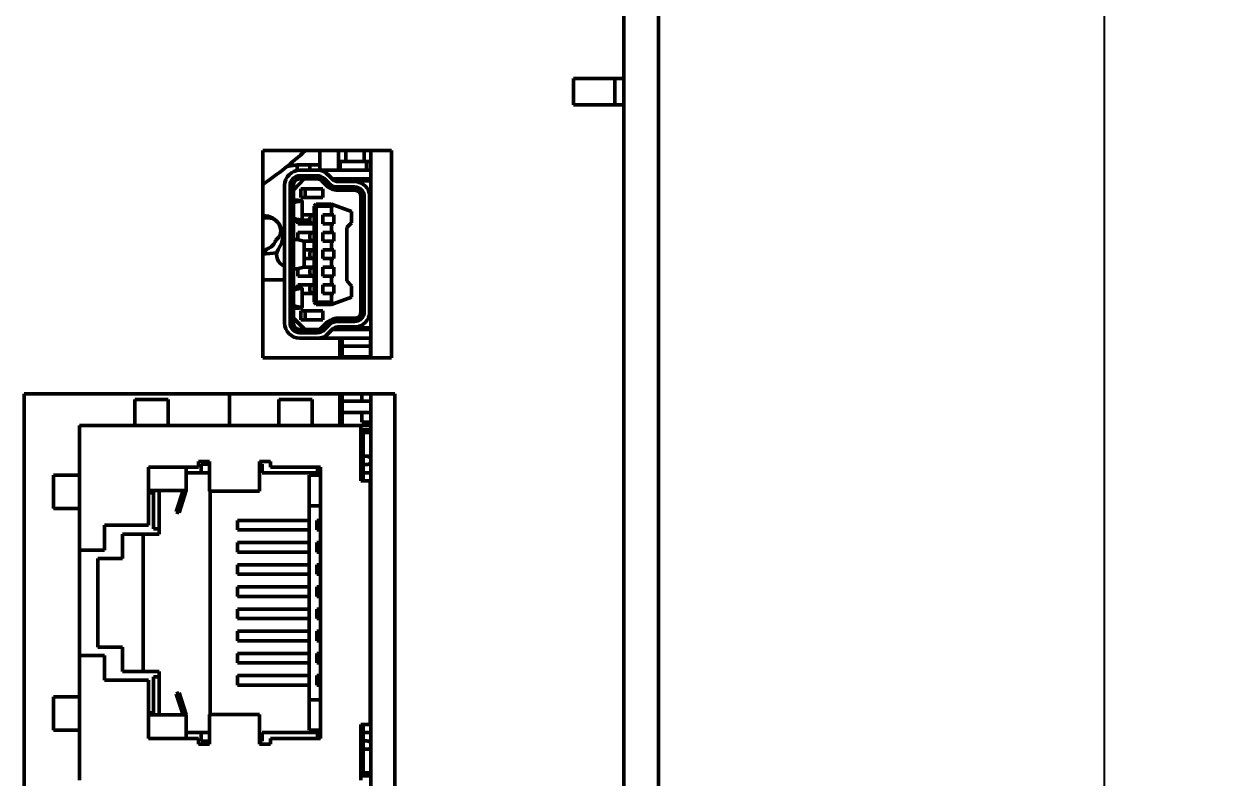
# Model space of a CAD drawing. Header units: millimetres. Extents: x 2121 to 4904, y 892 to 1933.
# Drawn here: x 2536 to 2591.2, y 1563.8 to 1598.4 of the extents above; entities that cross this region are included whole.
import ezdxf

# ---------------------------------------------------------------- set-up
doc = ezdxf.new("R2010")
doc.units = ezdxf.units.MM
doc.header["$LTSCALE"] = 1.8
doc.layers.add('외형선(ISO)', color=7, linetype='Continuous', lineweight=50)
doc.layers.add('치수(ISO)', color=7, linetype='Continuous', lineweight=25)
doc.styles.add('주 텍스트 (ISO)', font='')
doc.styles.get('주 텍스트 (ISO)').set_extended_font_data('Tahoma')
doc.dimstyles.new('기본값 (ISO)', dxfattribs={"dimscale": 1.8, "dimtxt": 3.5, "dimasz": 2.5, "dimexe": 3.175, "dimexo": 0, "dimgap": 0.762, "dimtad": 1, "dimrnd": 1e-08, "dimzin": 0, "dimtxsty": '주 텍스트 (ISO)', "dimcen": 0.09, "dimdle": 10, "dimclrd": 256, "dimclre": 256, "dimclrt": 256, "dimazin": 0, "dimtfac": 1.001486, "dimtmove": 0, "dimatfit": 3, "dimfxl": 1, "dimtolj": 1, "dimtzin": 0, "dimlwd": -1, "dimlwe": -1, "dimarcsym": 0})

# ---------------------------------------------------------------- blocks, each defined once
blk = doc.blocks.new('*D773')
at = {"layer": 'Defpoints', "color": 0}
for p in [(2549.237, 1684.495), (2553.512, 1300.495), (2585.504, 1300.495)]:
    blk.add_point(p, dxfattribs=at)
at = {"layer": '치수(ISO)', "color": 7}
for p, q in [((2549.237, 1684.495), (2591.219, 1684.495)), ((2585.504, 1679.995), (2585.504, 1304.995)), ((2553.512, 1300.495), (2591.219, 1300.495))]:
    blk.add_line(p, q, dxfattribs=at)
for points in [[(2586.254, 1679.995), (2584.754, 1679.995), (2585.504, 1684.495)], [(2584.754, 1304.995), (2586.254, 1304.995), (2585.504, 1300.495)]]:
    blk.add_solid(points, dxfattribs=at)
at = {"layer": '치수(ISO)', "color": 7, "insert": (2580.838, 1492.495), "char_height": 6.3, "attachment_point": 5, "rotation": 90, "style": '주 텍스트 (ISO)'}
blk.add_mtext('\\A1;384', dxfattribs=at)

msp = doc.modelspace()

# ---------------------------------------------------------------- linework, layer by layer
at = {"layer": '외형선(ISO)', "color": 7}
for p, q in [((2563.462, 1428.495), (2563.462, 1656.495)), ((2565.062, 1428.495), (2565.062, 1656.495)), ((2561.162, 1594.695), (2561.162, 1595.895)), ((2561.162, 1595.895), (2561.762, 1595.895)), ((2561.762, 1595.895), (2563.462, 1595.895)), ((2563.062, 1594.695), (2563.062, 1595.895)), ((2563.462, 1594.695), (2561.162, 1594.695)), ((2563.462, 1594.695), (2563.462, 1498.695)), ((2546.912, 1583.095), (2546.912, 1592.595)), ((2546.912, 1592.595), (2552.812, 1592.595)), ((2549.532, 1591.695), (2549.532, 1592.595)), ((2550.382, 1592.595), (2550.382, 1591.695)), ((2550.712, 1592.094), (2550.712, 1592.595)), ((2551.562, 1592.595), (2551.562, 1592.094)), ((2551.862, 1592.395), (2551.862, 1592.595)), ((2552.812, 1592.595), (2552.812, 1583.095)), ((2548.484, 1591.945), (2548.017, 1591.865)), ((2549.068, 1591.945), (2548.484, 1591.945)), ((2548.484, 1591.684), (2548.484, 1591.945)), ((2549.068, 1591.945), (2549.532, 1591.945)), ((2549.068, 1591.945), (2549.068, 1591.695)), ((2550.793, 1592.094), (2550.457, 1592.094)), ((2550.457, 1591.695), (2550.457, 1592.094)), ((2550.793, 1592.094), (2551.449, 1592.094)), ((2551.449, 1592.094), (2551.629, 1592.094)), ((2551.629, 1592.094), (2551.672, 1592.094)), ((2551.852, 1592.094), (2551.672, 1592.094)), ((2551.672, 1591.695), (2551.672, 1592.094)), ((2551.852, 1591.695), (2551.852, 1592.094)), ((2551.862, 1592.395), (2551.862, 1583.095)), ((2548.612, 1591.695), (2549.409, 1591.695)), ((2549.409, 1591.445), (2548.612, 1591.445)), ((2549.409, 1591.695), (2551.862, 1591.695)), ((2549.901, 1591.493), (2550.129, 1591.267)), ((2547.912, 1584.695), (2547.912, 1590.995)), ((2548.162, 1590.995), (2548.162, 1584.695)), ((2548.312, 1590.78), (2548.812, 1591.295)), ((2548.312, 1590.995), (2548.312, 1584.695)), ((2549.409, 1591.295), (2548.612, 1591.295)), ((2548.662, 1590.445), (2548.662, 1590.845)), ((2548.662, 1590.845), (2549.662, 1590.845)), ((2548.862, 1590.445), (2548.862, 1590.845)), ((2549.847, 1590.983), (2549.62, 1591.209)), ((2549.662, 1590.845), (2549.662, 1590.445)), ((2549.953, 1591.09), (2549.725, 1591.315)), ((2550.101, 1591.295), (2551.862, 1591.295)), ((2551.862, 1591.215), (2550.199, 1591.215)), ((2550.34, 1591.18), (2551.112, 1591.18)), ((2551.112, 1590.93), (2550.34, 1590.93)), ((2549.662, 1590.445), (2548.662, 1590.445)), ((2548.712, 1590.288), (2548.712, 1589.403)), ((2551.112, 1590.78), (2550.34, 1590.78)), ((2551.412, 1590.48), (2551.412, 1585.21)), ((2551.562, 1585.21), (2551.562, 1590.48)), ((2551.812, 1590.48), (2551.812, 1585.21)), ((2549.262, 1590.045), (2549.312, 1590.095)), ((2549.262, 1585.645), (2549.262, 1590.045)), ((2549.312, 1590.095), (2549.362, 1590.145)), ((2549.312, 1590.095), (2549.362, 1590.045)), ((2549.362, 1590.145), (2550.062, 1590.145)), ((2550.062, 1590.045), (2549.362, 1590.045)), ((2549.362, 1590.045), (2549.362, 1585.645)), ((2550.062, 1590.145), (2550.188, 1590.1)), ((2550.062, 1590.045), (2550.188, 1590.1)), ((2550.062, 1589.645), (2550.062, 1590.045)), ((2550.188, 1590.1), (2550.987, 1589.809)), ((2550.987, 1589.809), (2550.987, 1589.289)), ((2548.512, 1589.245), (2548.512, 1589.371)), ((2549.262, 1589.245), (2548.512, 1589.245)), ((2548.712, 1589.645), (2549.262, 1589.645)), ((2549.063, 1589.405), (2548.712, 1589.405)), ((2549.062, 1589.42), (2549.062, 1589.47)), ((2549.212, 1589.62), (2549.262, 1589.62)), ((2549.212, 1589.27), (2549.262, 1589.27)), ((2549.662, 1589.645), (2549.662, 1589.245)), ((2549.662, 1589.645), (2550.062, 1589.645)), ((2549.662, 1589.245), (2550.062, 1589.245)), ((2550.162, 1589.645), (2550.062, 1589.645)), ((2550.062, 1589.245), (2550.162, 1589.245)), ((2550.062, 1588.845), (2550.062, 1589.245)), ((2550.162, 1589.245), (2550.162, 1589.645)), ((2550.987, 1589.289), (2550.762, 1589.064)), ((2547.509, 1588.486), (2547.679, 1588.656)), ((2548.512, 1588.845), (2549.262, 1588.845)), ((2548.512, 1588.51), (2548.512, 1588.845)), ((2549.062, 1588.62), (2549.062, 1588.67)), ((2549.212, 1588.82), (2549.262, 1588.82)), ((2549.662, 1588.845), (2549.662, 1588.445)), ((2549.662, 1588.845), (2550.062, 1588.845)), ((2550.162, 1588.845), (2550.062, 1588.845)), ((2550.162, 1588.445), (2550.162, 1588.845)), ((2550.762, 1589.064), (2550.762, 1586.627)), ((2546.948, 1587.925), (2547.117, 1588.094)), ((2547.71, 1588.228), (2547.613, 1588.061)), ((2549.262, 1588.445), (2548.789, 1588.445)), ((2548.812, 1587.262), (2548.812, 1588.429)), ((2548.812, 1588.045), (2549.262, 1588.045)), ((2549.212, 1588.47), (2549.262, 1588.47)), ((2549.212, 1588.02), (2549.262, 1588.02)), ((2549.662, 1588.445), (2550.062, 1588.445)), ((2549.662, 1588.045), (2549.662, 1587.645)), ((2549.662, 1588.045), (2550.062, 1588.045)), ((2550.062, 1588.445), (2550.162, 1588.445)), ((2550.062, 1588.045), (2550.062, 1588.445)), ((2550.162, 1588.045), (2550.062, 1588.045)), ((2550.162, 1587.645), (2550.162, 1588.045)), ((2546.912, 1587.843), (2547.555, 1587.91)), ((2549.262, 1587.645), (2548.812, 1587.645)), ((2549.062, 1587.82), (2549.062, 1587.87)), ((2549.212, 1587.67), (2549.262, 1587.67)), ((2549.662, 1587.645), (2550.062, 1587.645)), ((2550.062, 1587.645), (2550.162, 1587.645)), ((2550.062, 1587.245), (2550.062, 1587.645)), ((2548.512, 1586.845), (2548.512, 1587.181)), ((2548.789, 1587.245), (2549.262, 1587.245)), ((2549.062, 1587.02), (2549.062, 1587.07)), ((2549.212, 1587.22), (2549.262, 1587.22)), ((2549.662, 1587.245), (2549.662, 1586.845)), ((2549.662, 1587.245), (2550.062, 1587.245)), ((2550.162, 1587.245), (2550.062, 1587.245)), ((2550.162, 1586.845), (2550.162, 1587.245)), ((2547.912, 1586.675), (2546.912, 1586.675)), ((2549.262, 1586.845), (2548.512, 1586.845)), ((2548.512, 1586.32), (2548.512, 1586.445)), ((2548.512, 1586.445), (2549.262, 1586.445)), ((2549.212, 1586.87), (2549.262, 1586.87)), ((2549.212, 1586.42), (2549.262, 1586.42)), ((2549.662, 1586.845), (2550.062, 1586.845)), ((2549.662, 1586.445), (2549.662, 1586.045)), ((2549.662, 1586.445), (2550.062, 1586.445)), ((2550.062, 1586.845), (2550.162, 1586.845)), ((2550.062, 1586.445), (2550.062, 1586.845)), ((2550.162, 1586.445), (2550.062, 1586.445)), ((2550.162, 1586.045), (2550.162, 1586.445)), ((2550.762, 1586.627), (2550.987, 1586.402)), ((2550.987, 1586.402), (2550.987, 1585.882)), ((2548.712, 1586.288), (2548.712, 1585.403)), ((2549.262, 1586.045), (2548.712, 1586.045)), ((2549.062, 1586.22), (2549.062, 1586.27)), ((2549.212, 1586.07), (2549.262, 1586.07)), ((2549.662, 1586.045), (2550.062, 1586.045)), ((2550.062, 1586.045), (2550.162, 1586.045)), ((2550.062, 1585.645), (2550.062, 1586.045)), ((2550.987, 1585.882), (2550.188, 1585.591)), ((2549.312, 1585.595), (2549.262, 1585.645)), ((2549.362, 1585.645), (2549.312, 1585.595)), ((2549.362, 1585.545), (2549.312, 1585.595)), ((2549.362, 1585.645), (2550.062, 1585.645)), ((2550.062, 1585.545), (2549.362, 1585.545)), ((2550.188, 1585.591), (2550.062, 1585.645)), ((2550.188, 1585.591), (2550.062, 1585.545)), ((2548.843, 1584.395), (2548.312, 1584.91)), ((2548.662, 1584.845), (2548.662, 1585.245)), ((2548.662, 1585.245), (2549.662, 1585.245)), ((2549.662, 1584.845), (2548.662, 1584.845)), ((2548.862, 1584.845), (2548.862, 1585.245)), ((2549.62, 1584.482), (2549.847, 1584.708)), ((2549.662, 1585.245), (2549.662, 1584.845)), ((2550.34, 1584.91), (2551.112, 1584.91)), ((2550.34, 1584.76), (2551.112, 1584.76)), ((2548.612, 1584.395), (2549.409, 1584.395)), ((2548.612, 1584.245), (2549.409, 1584.245)), ((2549.725, 1584.376), (2549.953, 1584.601)), ((2550.129, 1584.424), (2549.901, 1584.198)), ((2550.101, 1584.395), (2551.862, 1584.395)), ((2551.862, 1584.475), (2550.199, 1584.475)), ((2551.112, 1584.51), (2550.34, 1584.51)), ((2549.409, 1583.995), (2548.612, 1583.995)), ((2551.862, 1583.995), (2549.409, 1583.995)), ((2550.452, 1583.995), (2550.452, 1583.095)), ((2550.552, 1583.635), (2550.552, 1583.995)), ((2551.852, 1583.635), (2550.552, 1583.635)), ((2550.552, 1583.385), (2550.552, 1583.635)), ((2551.852, 1583.995), (2551.852, 1583.635)), ((2551.852, 1583.895), (2551.862, 1583.895)), ((2551.852, 1583.635), (2551.852, 1583.135)), ((2552.812, 1583.095), (2546.912, 1583.095)), ((2550.552, 1583.135), (2550.552, 1583.385)), ((2550.552, 1583.135), (2551.852, 1583.135)), ((2550.552, 1583.095), (2550.552, 1583.135)), ((2551.852, 1583.135), (2551.852, 1583.095)), ((2535.964, 1542.445), (2535.964, 1581.445)), ((2535.964, 1581.445), (2552.964, 1581.445)), ((2545.385, 1579.995), (2545.385, 1581.445)), ((2550.452, 1581.445), (2550.452, 1579.995)), ((2550.552, 1581.105), (2550.552, 1581.445)), ((2551.452, 1581.105), (2551.452, 1581.445)), ((2551.862, 1581.445), (2551.862, 1562.895)), ((2552.964, 1581.445), (2552.964, 1474.945)), ((2541.042, 1581.189), (2541.042, 1580.795)), ((2542.566, 1581.189), (2541.042, 1581.189)), ((2542.566, 1581.189), (2542.566, 1580.795)), ((2547.646, 1581.189), (2547.646, 1580.795)), ((2549.17, 1581.189), (2547.646, 1581.189)), ((2549.17, 1581.189), (2549.17, 1580.795)), ((2551.452, 1581.105), (2550.552, 1581.105)), ((2550.552, 1580.845), (2550.552, 1581.105)), ((2550.552, 1580.586), (2550.552, 1580.845)), ((2551.862, 1581.105), (2551.452, 1581.105)), ((2551.452, 1581.105), (2551.452, 1581.105)), ((2541.042, 1580.795), (2541.042, 1580.299)), ((2541.042, 1579.995), (2541.042, 1580.299)), ((2542.566, 1580.795), (2542.566, 1580.299)), ((2542.566, 1579.995), (2542.566, 1580.299)), ((2547.646, 1580.795), (2547.646, 1580.299)), ((2547.646, 1579.995), (2547.646, 1580.299)), ((2549.17, 1580.795), (2549.17, 1580.299)), ((2549.17, 1579.995), (2549.17, 1580.299)), ((2551.452, 1580.586), (2550.552, 1580.586)), ((2550.552, 1579.995), (2550.552, 1580.586)), ((2551.452, 1580.585), (2551.452, 1580.586)), ((2551.452, 1580.585), (2551.862, 1580.585)), ((2551.452, 1580.145), (2551.452, 1580.585)), ((2538.502, 1579.995), (2551.405, 1579.995)), ((2538.502, 1574.28), (2538.502, 1579.995)), ((2551.405, 1579.995), (2551.862, 1579.995)), ((2551.405, 1579.995), (2551.405, 1577.455)), ((2551.405, 1579.8), (2551.862, 1579.8)), ((2551.405, 1579.741), (2551.507, 1579.741)), ((2551.452, 1580.145), (2551.862, 1580.145)), ((2551.507, 1579.741), (2551.507, 1577.824)), ((2551.667, 1579.8), (2551.667, 1579.665)), ((2551.852, 1580.145), (2551.852, 1579.995)), ((2551.862, 1579.665), (2551.507, 1579.665)), ((2541.677, 1578.09), (2541.677, 1575.423)), ((2543.963, 1578.09), (2541.677, 1578.09)), ((2543.404, 1577.824), (2543.404, 1578.09)), ((2543.963, 1578.344), (2543.963, 1578.09)), ((2544.471, 1578.344), (2543.963, 1578.344)), ((2544.471, 1578.217), (2544.09, 1578.217)), ((2544.09, 1578.217), (2544.09, 1577.824)), ((2544.471, 1578.09), (2544.471, 1578.344)), ((2544.471, 1578.09), (2544.471, 1577.8)), ((2546.757, 1578.09), (2546.757, 1578.344)), ((2547.265, 1578.344), (2546.757, 1578.344)), ((2546.884, 1578.217), (2546.757, 1578.217)), ((2546.757, 1578.09), (2546.757, 1577.8)), ((2546.884, 1577.824), (2546.884, 1578.217)), ((2547.265, 1578.09), (2547.265, 1578.344)), ((2549.551, 1578.09), (2547.265, 1578.09)), ((2549.424, 1577.824), (2549.424, 1578.09)), ((2549.551, 1565.644), (2549.551, 1578.09)), ((2551.697, 1578.586), (2551.507, 1578.586)), ((2551.507, 1578.205), (2551.697, 1578.205)), ((2551.862, 1578.586), (2551.697, 1578.586)), ((2537.703, 1577.709), (2537.308, 1577.709)), ((2537.308, 1576.185), (2537.308, 1577.709)), ((2538.198, 1577.709), (2537.703, 1577.709)), ((2538.198, 1577.709), (2538.502, 1577.709)), ((2544.09, 1577.824), (2543.404, 1577.824)), ((2543.404, 1577.011), (2543.404, 1577.824)), ((2544.471, 1577.824), (2544.09, 1577.824)), ((2544.471, 1577.105), (2544.471, 1577.8)), ((2546.757, 1577.105), (2546.757, 1577.8)), ((2549.424, 1577.824), (2546.884, 1577.824)), ((2549.551, 1577.709), (2549.043, 1577.709)), ((2549.043, 1577.709), (2549.043, 1576.312)), ((2549.424, 1577.824), (2549.551, 1577.824)), ((2551.405, 1577.824), (2551.507, 1577.824)), ((2551.456, 1577.709), (2551.405, 1577.709)), ((2551.456, 1577.455), (2551.456, 1577.709)), ((2551.507, 1577.455), (2551.507, 1577.824)), ((2551.862, 1577.824), (2551.507, 1577.824)), ((2542.094, 1577.011), (2541.677, 1577.011)), ((2541.905, 1577.011), (2541.905, 1576.909)), ((2542.094, 1577.011), (2543.404, 1577.011)), ((2542.159, 1577.011), (2542.159, 1575.258)), ((2542.936, 1576.04), (2543.252, 1577.011)), ((2543.404, 1577.011), (2543.074, 1575.995)), ((2544.471, 1577.105), (2544.471, 1576.986)), ((2546.757, 1576.986), (2544.471, 1576.986)), ((2544.496, 1566.749), (2544.496, 1576.986)), ((2546.757, 1577.105), (2546.757, 1576.986)), ((2551.837, 1577.455), (2551.405, 1577.455)), ((2551.837, 1566.279), (2551.837, 1577.455)), ((2541.905, 1576.909), (2541.677, 1576.909)), ((2541.905, 1576.909), (2541.905, 1575.258)), ((2537.703, 1576.185), (2537.308, 1576.185)), ((2538.198, 1576.185), (2537.703, 1576.185)), ((2538.198, 1576.185), (2538.502, 1576.185)), ((2543.074, 1575.995), (2542.936, 1576.04)), ((2549.043, 1576.312), (2549.551, 1576.312)), ((2549.043, 1567.422), (2549.043, 1576.312)), ((2539.645, 1575.423), (2539.645, 1574.28)), ((2541.677, 1575.423), (2539.645, 1575.423)), ((2545.754, 1575.208), (2545.754, 1575.639)), ((2545.754, 1575.639), (2549.043, 1575.639)), ((2549.385, 1575.208), (2549.385, 1575.639)), ((2549.551, 1575.639), (2549.385, 1575.639)), ((2551.862, 1575.627), (2551.837, 1575.627)), ((2540.483, 1575.017), (2540.483, 1573.899)), ((2540.483, 1575.017), (2542.159, 1575.017)), ((2541.423, 1568.718), (2541.423, 1575.017)), ((2541.905, 1575.258), (2542.159, 1575.258)), ((2542.159, 1575.017), (2542.159, 1575.258)), ((2545.754, 1575.208), (2549.043, 1575.208)), ((2549.551, 1575.208), (2549.385, 1575.208)), ((2551.862, 1575.195), (2551.837, 1575.195)), ((2538.502, 1569.454), (2538.502, 1574.28)), ((2538.502, 1574.28), (2539.645, 1574.28)), ((2545.754, 1574.192), (2545.754, 1574.623)), ((2545.754, 1574.623), (2549.043, 1574.623)), ((2549.385, 1574.192), (2549.385, 1574.623)), ((2549.551, 1574.623), (2549.385, 1574.623)), ((2551.862, 1574.611), (2551.837, 1574.611)), ((2539.34, 1573.899), (2539.34, 1569.835)), ((2540.483, 1573.899), (2539.34, 1573.899)), ((2545.754, 1574.192), (2549.043, 1574.192)), ((2549.551, 1574.192), (2549.385, 1574.192)), ((2551.862, 1574.179), (2551.837, 1574.179)), ((2545.754, 1573.176), (2545.754, 1573.607)), ((2545.754, 1573.607), (2549.043, 1573.607)), ((2545.754, 1573.176), (2549.043, 1573.176)), ((2549.385, 1573.176), (2549.385, 1573.607)), ((2549.551, 1573.607), (2549.385, 1573.607)), ((2549.551, 1573.176), (2549.385, 1573.176)), ((2551.862, 1573.595), (2551.837, 1573.595)), ((2551.862, 1573.163), (2551.837, 1573.163)), ((2545.754, 1572.16), (2545.754, 1572.591)), ((2545.754, 1572.591), (2549.043, 1572.591)), ((2549.385, 1572.16), (2549.385, 1572.591)), ((2549.551, 1572.591), (2549.385, 1572.591)), ((2551.862, 1572.579), (2551.837, 1572.579)), ((2545.754, 1572.16), (2549.043, 1572.16)), ((2549.551, 1572.16), (2549.385, 1572.16)), ((2551.862, 1572.147), (2551.837, 1572.147)), ((2545.754, 1571.144), (2545.754, 1571.575)), ((2545.754, 1571.575), (2549.043, 1571.575)), ((2549.385, 1571.144), (2549.385, 1571.575)), ((2549.551, 1571.575), (2549.385, 1571.575)), ((2551.862, 1571.563), (2551.837, 1571.563)), ((2545.754, 1571.144), (2549.043, 1571.144)), ((2549.551, 1571.144), (2549.385, 1571.144)), ((2551.862, 1571.131), (2551.837, 1571.131)), ((2545.754, 1570.128), (2545.754, 1570.559)), ((2545.754, 1570.559), (2549.043, 1570.559)), ((2549.385, 1570.128), (2549.385, 1570.559)), ((2549.551, 1570.559), (2549.385, 1570.559)), ((2551.862, 1570.547), (2551.837, 1570.547)), ((2539.34, 1569.835), (2540.483, 1569.835)), ((2540.483, 1569.835), (2540.483, 1568.718)), ((2545.754, 1570.128), (2549.043, 1570.128)), ((2549.551, 1570.128), (2549.385, 1570.128)), ((2551.862, 1570.115), (2551.837, 1570.115)), ((2538.502, 1569.454), (2539.645, 1569.454)), ((2538.502, 1563.739), (2538.502, 1569.454)), ((2539.645, 1569.454), (2539.645, 1568.311)), ((2545.754, 1569.112), (2545.754, 1569.543)), ((2545.754, 1569.543), (2549.043, 1569.543)), ((2549.385, 1569.112), (2549.385, 1569.543)), ((2549.551, 1569.543), (2549.385, 1569.543)), ((2551.862, 1569.531), (2551.837, 1569.531)), ((2542.159, 1568.718), (2540.483, 1568.718)), ((2542.159, 1568.477), (2542.159, 1568.718)), ((2545.754, 1569.112), (2549.043, 1569.112)), ((2549.551, 1569.112), (2549.385, 1569.112)), ((2551.862, 1569.099), (2551.837, 1569.099)), ((2539.645, 1568.311), (2541.677, 1568.311)), ((2541.677, 1568.311), (2541.677, 1565.644)), ((2541.905, 1566.826), (2541.905, 1568.477)), ((2542.159, 1568.477), (2541.905, 1568.477)), ((2542.159, 1568.477), (2542.159, 1566.724)), ((2545.754, 1568.096), (2545.754, 1568.527)), ((2545.754, 1568.527), (2549.043, 1568.527)), ((2549.385, 1568.096), (2549.385, 1568.527)), ((2549.551, 1568.527), (2549.385, 1568.527)), ((2551.862, 1568.515), (2551.837, 1568.515)), ((2542.936, 1567.695), (2543.074, 1567.74)), ((2543.252, 1566.724), (2542.936, 1567.695)), ((2543.074, 1567.74), (2543.404, 1566.724)), ((2545.754, 1568.096), (2549.043, 1568.096)), ((2549.551, 1568.096), (2549.385, 1568.096)), ((2551.862, 1568.083), (2551.837, 1568.083)), ((2537.703, 1567.549), (2537.308, 1567.549)), ((2537.308, 1566.025), (2537.308, 1567.549)), ((2538.198, 1567.549), (2537.703, 1567.549)), ((2538.198, 1567.549), (2538.502, 1567.549)), ((2549.043, 1567.422), (2549.551, 1567.422)), ((2549.043, 1567.422), (2549.043, 1566.025)), ((2541.905, 1566.826), (2541.677, 1566.826)), ((2542.094, 1566.724), (2541.677, 1566.724)), ((2541.905, 1566.724), (2541.905, 1566.826)), ((2542.094, 1566.724), (2543.404, 1566.724)), ((2543.404, 1566.724), (2543.404, 1565.911)), ((2544.471, 1566.749), (2544.471, 1566.63)), ((2546.757, 1566.749), (2544.471, 1566.749)), ((2544.471, 1565.935), (2544.471, 1566.63)), ((2546.757, 1566.749), (2546.757, 1566.63)), ((2546.757, 1565.935), (2546.757, 1566.63)), ((2537.703, 1566.025), (2537.308, 1566.025)), ((2538.198, 1566.025), (2537.703, 1566.025)), ((2538.198, 1566.025), (2538.502, 1566.025)), ((2544.471, 1565.935), (2544.471, 1565.644)), ((2546.757, 1565.935), (2546.757, 1565.644)), ((2549.043, 1566.025), (2549.475, 1566.025)), ((2549.475, 1566.025), (2549.475, 1565.644)), ((2551.405, 1563.739), (2551.405, 1566.279)), ((2551.837, 1566.279), (2551.405, 1566.279)), ((2551.405, 1566.025), (2551.456, 1566.025)), ((2551.456, 1566.025), (2551.456, 1566.279)), ((2551.507, 1565.911), (2551.507, 1566.279)), ((2541.677, 1565.644), (2543.963, 1565.644)), ((2543.404, 1565.911), (2544.09, 1565.911)), ((2543.404, 1565.644), (2543.404, 1565.911)), ((2543.963, 1565.644), (2543.963, 1565.39)), ((2543.963, 1565.39), (2544.471, 1565.39)), ((2544.09, 1565.911), (2544.09, 1565.517)), ((2544.471, 1565.911), (2544.09, 1565.911)), ((2544.09, 1565.517), (2544.471, 1565.517)), ((2544.471, 1565.39), (2544.471, 1565.644)), ((2546.757, 1565.39), (2546.757, 1565.644)), ((2546.757, 1565.517), (2546.884, 1565.517)), ((2546.757, 1565.39), (2547.265, 1565.39)), ((2549.424, 1565.911), (2546.884, 1565.911)), ((2546.884, 1565.517), (2546.884, 1565.911)), ((2547.265, 1565.644), (2549.551, 1565.644)), ((2547.265, 1565.39), (2547.265, 1565.644)), ((2549.424, 1565.911), (2549.475, 1565.911)), ((2549.424, 1565.644), (2549.424, 1565.911)), ((2551.405, 1565.911), (2551.507, 1565.911)), ((2551.507, 1565.911), (2551.507, 1563.993)), ((2551.862, 1565.911), (2551.507, 1565.911)), ((2551.697, 1565.53), (2551.507, 1565.53)), ((2551.507, 1565.149), (2551.697, 1565.149)), ((2551.862, 1565.149), (2551.697, 1565.149)), ((2551.405, 1563.993), (2551.507, 1563.993)), ((2551.405, 1563.955), (2551.456, 1563.955)), ((2551.862, 1563.935), (2551.405, 1563.935)), ((2551.456, 1563.955), (2551.667, 1563.955)), ((2551.456, 1563.955), (2551.456, 1563.935)), ((2551.862, 1564.07), (2551.507, 1564.07)), ((2551.667, 1564.07), (2551.667, 1563.935))]:
    msp.add_line(p, q, dxfattribs=at)
for centre, radius, start, end in [((2537.042, 1605.495), 17.5, 304.3329, 312.5114), ((2548.612, 1590.995), 0.7, 90, 180), ((2548.612, 1590.995), 0.45, 90, 180), ((2549.409, 1590.995), 0.7, 45.2768, 90), ((2549.409, 1590.995), 0.45, 45.2768, 90), ((2548.612, 1590.995), 0.3, 90, 180), ((2549.409, 1590.995), 0.3, 45.2768, 90), ((2550.34, 1591.48), 0.7, 225.2768, 270), ((2550.34, 1591.48), 0.55, 225.2768, 270), ((2550.34, 1591.48), 0.3, 225.2768, 270), ((2551.112, 1590.48), 0.7, 0, 90), ((2551.112, 1590.48), 0.45, 0, 90), ((2551.112, 1590.48), 0.3, 0, 90), ((2546.909, 1588.694), 0.927, 329.7854, 89.8146), ((2547.125, 1588.91), 0.61, 335.3641, 110.4037), ((2549.212, 1589.47), 0.15, 90, 180), ((2549.212, 1589.42), 0.15, 180, 270), ((2549.212, 1588.67), 0.15, 90, 180), ((2549.212, 1588.62), 0.15, 180, 270), ((2546.909, 1588.694), 0.635, 289.1581, 340.8419), ((2548.052, 1587.805), 0.508, 149.7854, 254.0028), ((2549.212, 1587.87), 0.15, 90, 180), ((2546.694, 1588.479), 0.61, 291.0065, 294.6359), ((2549.212, 1587.82), 0.15, 180, 270), ((2549.212, 1587.07), 0.15, 90, 180), ((2549.212, 1587.02), 0.15, 180, 270), ((2549.212, 1586.27), 0.15, 90, 180), ((2549.212, 1586.22), 0.15, 180, 270), ((2550.34, 1584.21), 0.7, 90, 134.7232), ((2550.34, 1584.21), 0.55, 90, 134.7232), ((2551.112, 1585.21), 0.3, 270, 0), ((2551.112, 1585.21), 0.7, 270, 0), ((2551.112, 1585.21), 0.45, 270, 0), ((2548.612, 1584.695), 0.7, 180, 270), ((2548.612, 1584.695), 0.45, 180, 270), ((2548.612, 1584.695), 0.3, 180, 270), ((2549.409, 1584.695), 0.3, 270, 314.7232), ((2549.409, 1584.695), 0.45, 270, 314.7232), ((2549.409, 1584.695), 0.7, 270, 314.7232), ((2550.34, 1584.21), 0.3, 90, 134.7232), ((2551.697, 1578.395), 0.191, 29.9264, 90), ((2551.697, 1578.395), 0.191, 270, 330.0736), ((2551.697, 1565.34), 0.191, 29.9264, 90), ((2551.697, 1565.34), 0.191, 270, 330.0736)]:
    msp.add_arc(centre, radius, start, end, dxfattribs=at)
for points, knots in [([(2548.685, 1590.295), (2548.608, 1590.308), (2548.531, 1590.318), (2548.407, 1590.331), (2548.359, 1590.336), (2548.312, 1590.339)], [0.000001, 0.000001, 0.000001, 0.000001, 0.0893218, 0.0893218, 0.1440884, 0.1440884, 0.1440884, 0.1440884]), ([(2548.395, 1590.295), (2548.406, 1590.294), (2548.412, 1590.291), (2548.412, 1590.284), (2548.406, 1590.281), (2548.384, 1590.272), (2548.367, 1590.267), (2548.335, 1590.259), (2548.324, 1590.257), (2548.312, 1590.254)], [-0.05269467, -0.05269467, -0.05269467, -0.05269467, -0.03952411, -0.03952411, -0.02634801, -0.02634801, -0.01320205, -0.01320205, -0.00716274, -0.00716274, -0.00716274, -0.00716274]), ([(2548.478, 1590.245), (2548.527, 1590.254), (2548.57, 1590.261), (2548.639, 1590.272), (2548.666, 1590.276), (2548.703, 1590.283), (2548.712, 1590.285), (2548.712, 1590.29), (2548.703, 1590.293), (2548.685, 1590.295)], [0.00000102, 0.00000102, 0.00000102, 0.00000102, 0.0210007, 0.0210007, 0.04202403, 0.04202403, 0.06305934, 0.06305934, 0.08408658, 0.08408658, 0.08408658, 0.08408658]), ([(2548.312, 1589.436), (2548.324, 1589.434), (2548.335, 1589.432), (2548.367, 1589.424), (2548.384, 1589.419), (2548.406, 1589.41), (2548.412, 1589.407), (2548.412, 1589.4), (2548.406, 1589.397), (2548.395, 1589.395)], [-0.0455241, -0.0455241, -0.0455241, -0.0455241, -0.03948601, -0.03948601, -0.02634262, -0.02634262, -0.01316905, -0.01316905, -0.000001, -0.000001, -0.000001, -0.000001]), ([(2548.312, 1589.352), (2548.359, 1589.355), (2548.407, 1589.36), (2548.531, 1589.373), (2548.608, 1589.383), (2548.685, 1589.395)], [0.0346048, 0.0346048, 0.0346048, 0.0346048, 0.0893714, 0.0893714, 0.1786922, 0.1786922, 0.1786922, 0.1786922]), ([(2548.478, 1589.445), (2548.527, 1589.437), (2548.57, 1589.43), (2548.639, 1589.419), (2548.666, 1589.415), (2548.703, 1589.408), (2548.712, 1589.406), (2548.712, 1589.401), (2548.703, 1589.398), (2548.685, 1589.395)], [-0.08408988, -0.08408988, -0.08408988, -0.08408988, -0.06308935, -0.06308935, -0.0420652, -0.0420652, -0.02102906, -0.02102906, -0.000001, -0.000001, -0.000001, -0.000001]), ([(2548.812, 1588.429), (2548.812, 1588.43), (2548.812, 1588.43), (2548.812, 1588.436), (2548.804, 1588.441), (2548.789, 1588.445)], [-0.02050599, -0.02050599, -0.02050599, -0.02050599, -0.0198228, -0.0198228, -0.000001, -0.000001, -0.000001, -0.000001]), ([(2548.789, 1587.245), (2548.804, 1587.25), (2548.812, 1587.255), (2548.812, 1587.261), (2548.812, 1587.261), (2548.812, 1587.262)], [-0.07932813, -0.07932813, -0.07932813, -0.07932813, -0.059535, -0.059535, -0.05882033, -0.05882033, -0.05882033, -0.05882033]), ([(2548.312, 1586.339), (2548.359, 1586.336), (2548.407, 1586.331), (2548.531, 1586.318), (2548.608, 1586.308), (2548.685, 1586.295)], [-0.1440884, -0.1440884, -0.1440884, -0.1440884, -0.0893218, -0.0893218, -0.000001, -0.000001, -0.000001, -0.000001]), ([(2548.395, 1586.295), (2548.406, 1586.294), (2548.412, 1586.291), (2548.412, 1586.284), (2548.406, 1586.281), (2548.384, 1586.272), (2548.367, 1586.267), (2548.335, 1586.259), (2548.324, 1586.257), (2548.312, 1586.254)], [0.000001, 0.000001, 0.000001, 0.000001, 0.01316901, 0.01316901, 0.02634256, 0.02634256, 0.03948598, 0.03948598, 0.0455241, 0.0455241, 0.0455241, 0.0455241]), ([(2548.685, 1586.295), (2548.703, 1586.293), (2548.712, 1586.29), (2548.712, 1586.285), (2548.703, 1586.283), (2548.666, 1586.276), (2548.639, 1586.272), (2548.57, 1586.261), (2548.527, 1586.254), (2548.478, 1586.245)], [0.000001, 0.000001, 0.000001, 0.000001, 0.02103096, 0.02103096, 0.04206899, 0.04206899, 0.06309124, 0.06309124, 0.08408988, 0.08408988, 0.08408988, 0.08408988]), ([(2548.395, 1585.395), (2548.406, 1585.397), (2548.412, 1585.4), (2548.412, 1585.407), (2548.406, 1585.41), (2548.384, 1585.419), (2548.367, 1585.424), (2548.335, 1585.432), (2548.324, 1585.434), (2548.312, 1585.436)], [-0.05269466, -0.05269466, -0.05269466, -0.05269466, -0.0395241, -0.0395241, -0.026348, -0.026348, -0.01320204, -0.01320204, -0.00716273, -0.00716273, -0.00716273, -0.00716273]), ([(2548.685, 1585.395), (2548.608, 1585.383), (2548.531, 1585.373), (2548.407, 1585.36), (2548.359, 1585.355), (2548.312, 1585.352)], [-0.1786922, -0.1786922, -0.1786922, -0.1786922, -0.0893714, -0.0893714, -0.0346048, -0.0346048, -0.0346048, -0.0346048]), ([(2548.478, 1585.445), (2548.527, 1585.437), (2548.57, 1585.43), (2548.639, 1585.419), (2548.666, 1585.415), (2548.703, 1585.408), (2548.712, 1585.406), (2548.712, 1585.401), (2548.703, 1585.398), (2548.685, 1585.395)], [0.000001, 0.000001, 0.000001, 0.000001, 0.02100069, 0.02100069, 0.04202401, 0.04202401, 0.06305931, 0.06305931, 0.08408654, 0.08408654, 0.08408654, 0.08408654])]:
    msp.add_open_spline(points, degree=3, knots=knots, dxfattribs=at)
for points in [[(2548.312, 1590.308), (2548.34, 1590.304), (2548.367, 1590.3), (2548.395, 1590.295)], [(2548.312, 1590.2), (2548.367, 1590.22), (2548.422, 1590.235), (2548.478, 1590.245)], [(2548.478, 1589.445), (2548.422, 1589.456), (2548.367, 1589.471), (2548.312, 1589.491)], [(2548.312, 1589.383), (2548.34, 1589.387), (2548.367, 1589.391), (2548.395, 1589.395)], [(2548.312, 1588.537), (2548.47, 1588.522), (2548.629, 1588.491), (2548.789, 1588.445)], [(2548.789, 1587.245), (2548.629, 1587.2), (2548.47, 1587.169), (2548.312, 1587.154)], [(2548.312, 1586.308), (2548.34, 1586.304), (2548.367, 1586.3), (2548.395, 1586.295)], [(2548.478, 1586.245), (2548.422, 1586.235), (2548.367, 1586.22), (2548.312, 1586.2)], [(2548.312, 1585.491), (2548.367, 1585.471), (2548.422, 1585.456), (2548.478, 1585.445)], [(2548.312, 1585.383), (2548.34, 1585.387), (2548.367, 1585.391), (2548.395, 1585.395)]]:
    msp.add_open_spline(points, degree=3, dxfattribs=at)

# ---------------------------------------------------------------- dimensions: what is measured, and where the dimension line sits
at = {"layer": '치수(ISO)', "color": 7}
dim = msp.add_linear_dim(base=(2585.504, 1300.495), p1=(2549.237, 1684.495), p2=(2553.512, 1300.495), angle=90, dimstyle='기본값 (ISO)', override={"dimzin": 8, "dimdsep": 46, "dimclrd": 7, "dimclre": 7, "dimclrt": 7, "dimtofl": 0, "dimatfit": 1}, dxfattribs=at)
dim.commit()
dim.dimension.update_dxf_attribs({"geometry": '*D773', "text_midpoint": (2580.838, 1492.495)})

doc.saveas('drawing.dxf')
